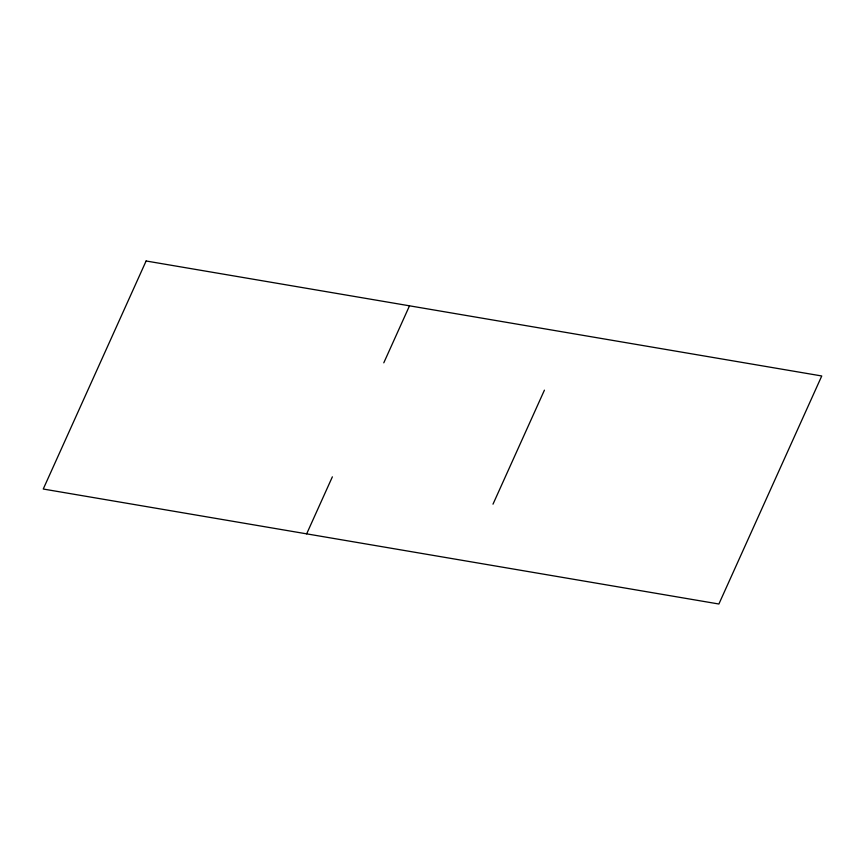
<?xml version="1.0" encoding="UTF-8"?>
<svg xmlns="http://www.w3.org/2000/svg" width="865" height="865" viewBox="0 0 865 865"><rect width="100%" height="100%" fill="white"/><g stroke="black" fill="none" stroke-linecap="round" stroke-linejoin="round"><path stroke-width="1.3" d="M306.653 533.856L332.365 476.842M383.79 362.824L409.502 305.821M492.996 504.176L544.42 390.158M146.109 260.992L43.25 489.028L718.891 604.008L821.75 375.972L146.109 260.992"/></g></svg>
